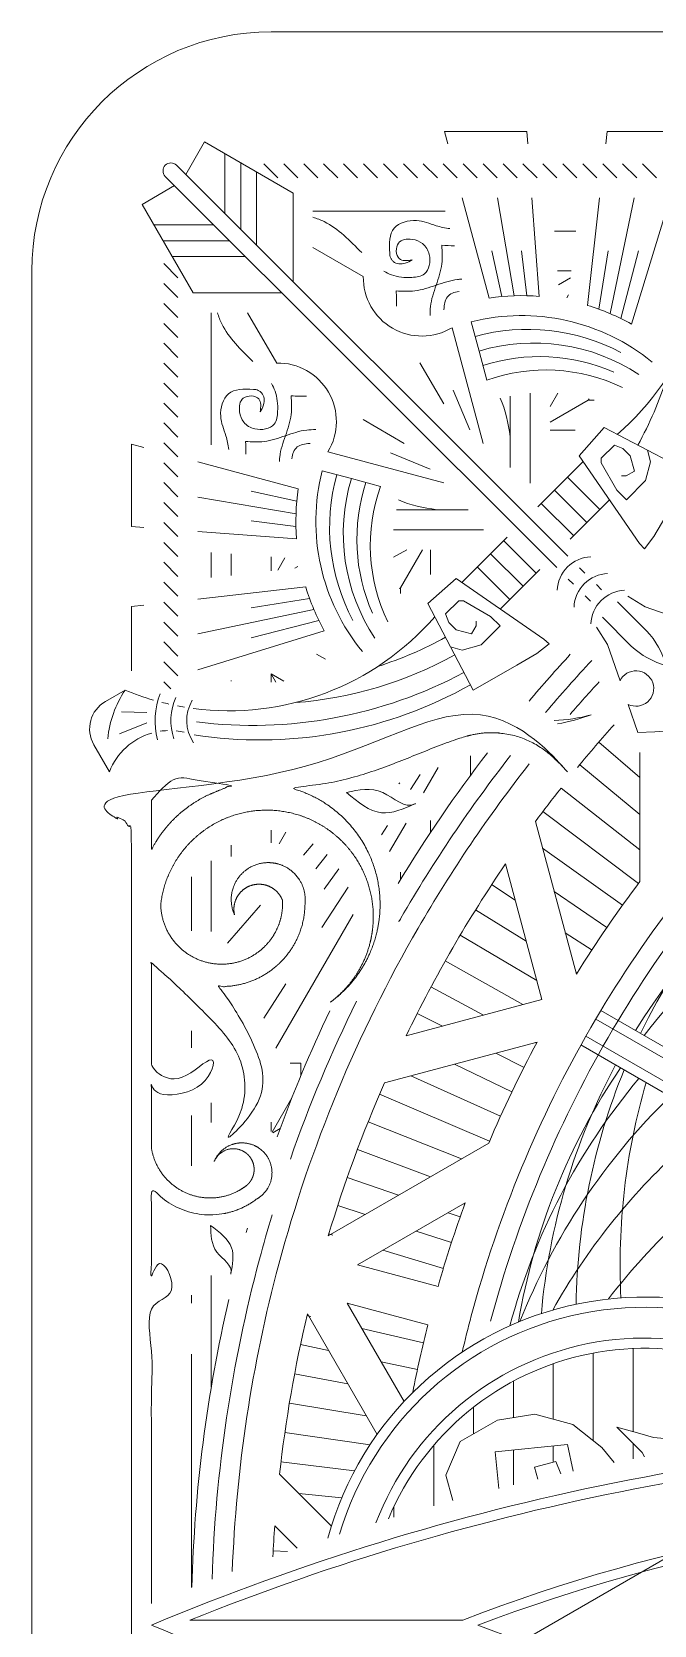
# Model space of a CAD drawing. Header units: inches. Extents: x -1.5 to 24.5, y -14.4 to 30.8.
# Drawn here: x 15.458 to 15.946, y 24.088 to 25.338 of the extents above; entities that cross this region are included whole.
import ezdxf

# ---------------------------------------------------------------- set-up
doc = ezdxf.new("R2010")
doc.units = ezdxf.units.IN
doc.header["$MEASUREMENT"] = 0
doc.layers.add('NOPLOT', color=5, linetype='Continuous', lineweight=5)

# ---------------------------------------------------------------- blocks, each defined once
blk = doc.blocks.new('Outline')
at = {"layer": 'NOPLOT', "color": 1}
for p, q in [((-1.0625, 2.5), (-5.015595781836001e-16, 2.5)), ((-1.25, -6.145234471438707e-16), (-1.25, 2.3125))]:
    blk.add_line(p, q, dxfattribs=at)
blk.add_arc((-1.0625, 2.3125), 0.1875, 89.99999999999999, 180, dxfattribs=at)
blk = doc.blocks.new('BG')
at = {"layer": 'NOPLOT', "color": 5}
for p, q in [((-2.401155190580191, -1.95426248270144), (-2.45872339894591, -2.053973544491579)), ((-2.394445036549566, -1.958265154993783), (-2.452006407843019, -2.057964374627371)), ((-2.438474760908885, -2.065776874627373), (-2.380913389615433, -1.966077654993783)), ((-2.431660105077647, -2.069598544491575), (-2.374091896711928, -1.96988748270144)), ((-2.123754148122906, -2.0126581305812), (-2.122494157216373, -1.998524303558549)), ((-2.669293621739982, -2.055576038452019), (-2.641620889523324, -2.023398041922782)), ((-2.661243935635113, -2.023398041922782), (-2.559886695156312, -2.023398041922784)), ((-2.651436968948637, -2.07059466180313), (-2.612618266795732, -2.023398041922784)), ((-2.63325482868694, -2.085217550429425), (-2.584644934686509, -2.023398041922784)), ((-2.614755969357372, -2.099437652390311), (-2.558439871534684, -2.02448727129705)), ((-2.111873022391677, -2.021523551009475), (-2.131808980963427, -2.041459509581225)), ((-2.127372882320188, -2.025258155023759), (-2.123754148122906, -2.0126581305812)), ((-2.108659117979865, -2.019668002432166), (-2.111873022391677, -2.021523551009475)), ((-2.586202522397542, -2.099665092276372), (-2.541292625213, -2.037079159108997)), ((-2.131808980963427, -2.041459509581225), (-2.127372882320188, -2.025258155023759)), ((-2.552114599591775, -2.090531260888911), (-2.523873008926579, -2.049291475167758)), ((-2.115975976530912, -2.053124975453388), (-2.104044227015599, -2.043515259248495)), ((-2.937444360700237, -2.059313258772162), (-2.937444360700233, -2.063945667373254)), ((-2.519730335826232, -2.081853923565458), (-2.506059772204971, -2.060919791469904)), ((-2.13398668815271, -2.075967859417867), (-2.115975976530912, -2.053124975453388)), ((-3.070256860700237, -2.090424758261508), (-3.070256860700237, -2.07361805995236)), ((-2.937444360700233, -2.063945667373254), (-2.938598337967729, -2.063279418287228)), ((-2.937444360700233, -2.063945667373254), (-2.920236821236209, -2.093749999998191)), ((-2.914006860700233, -2.074233300350758), (-2.914006860700233, -2.093749999998192)), ((-2.48727782397253, -2.073158299221899), (-2.606972677966933, -2.105230438687859)), ((-2.488896114444415, -2.073591918846958), (-2.488250396449903, -2.072554020182519)), ((-3.039006860700241, -2.088082894510912), (-3.039006860700237, -2.077139089324239)), ((-3.028145332247881, -2.087268935478635), (-3.033645003442402, -2.077743225544803)), ((-3.020321049222808, -2.079244474637819), (-3.017948399555749, -2.08061432456179)), ((-2.141961161872402, -2.10572900050339), (-2.13398668815271, -2.075967859417867)), ((-2.09732321313161, -2.075682491805201), (-2.118338961833466, -2.080139129194331)), ((-2.118338961833466, -2.080139129194331), (-2.112497666187558, -2.136841140558927)), ((-2.104899755038936, -2.089354223414058), (-2.095204335201039, -2.08529087944149)), ((-2.93269674230816, -2.093749999998192), (-2.942936312845717, -2.087838181191944)), ((-2.1004637893761, -2.105886321958755), (-2.104899755038936, -2.089354223414058)), ((-2.104899755038936, -2.089354223414058), (-2.104899755038936, -2.089354223414058)), ((-2.467353947612317, -2.100172093278897), (-2.573826184901154, -2.128701243276775)), ((-2.537773964425675, -2.152156022135666), (-2.513050375506388, -2.112416414230101)), ((-2.517828229588567, -2.164263323985413), (-2.482242901622861, -2.104161576482167)), ((-2.467353947612317, -2.100172093278895), (-2.438824797614437, -2.206644330567736)), ((-2.433997377526246, -2.103919779320203), (-2.401925238060286, -2.223614633314606)), ((-2.433563757901187, -2.105538069792088), (-2.432987770288484, -2.104459912272941)), ((-2.137312131220654, -2.135110235920286), (-2.141961161872402, -2.10572900050339)), ((-2.091077398891116, -2.103371246208458), (-2.1004637893761, -2.105886321958755)), ((-2.1004637893761, -2.105886321958755), (-2.1004637893761, -2.105886321958755)), ((-2.1004637893761, -2.105886321958755), (-2.1004637893761, -2.105886321958755)), ((-2.1004637893761, -2.105886321958755), (-2.1004637893761, -2.105886321958755)), ((-2.557449026184859, -2.139613652301958), (-2.545338136023652, -2.121067893586109)), ((-2.497621440575841, -2.175929719061367), (-2.463364464409047, -2.115061047289441)), ((-2.425301753182687, -2.136372291173903), (-2.414007544792383, -2.114066169746066)), ((-2.416624415859232, -2.168756554939448), (-2.395030509110683, -2.123678727119531)), ((-2.407490584471773, -2.202844477745215), (-2.375744525021542, -2.132658399318368)), ((-2.120477357116663, -2.164268920002341), (-2.137312131220654, -2.135110235920286)), ((-2.112497666187558, -2.136841140558927), (-2.083698154298261, -2.133874288777932)), ((-2.47716334218412, -2.18714958120258), (-2.455109626661113, -2.14586852117297)), ((-2.393016892272694, -2.227458768235009), (-2.356266007133947, -2.141212406331921)), ((-2.282022236402675, -2.267627930635451), (-2.354599295014474, -2.141920777655914)), ((-2.643092142190916, -2.15625), (-2.658521634459067, -2.15625)), ((-2.259200440868895, -2.244656440019908), (-2.307900989092083, -2.160304616140885)), ((-2.306789238675577, -2.160708577591619), (-2.307128179715047, -2.161643161246479)), ((-2.371452493065377, -2.236369199375006), (-2.342220175249373, -2.163362042042044)), ((-2.300106236535363, -2.173805523601555), (-2.296769623560465, -2.164280222483854)), ((-2.285655050310552, -2.198835712372566), (-2.276615766628083, -2.171092398775925)), ((-2.094185037974839, -2.175389611999906), (-2.120477357116663, -2.164268920002341)), ((-2.074260435145888, -2.17005083076238), (-2.094185037974839, -2.175389611999906)), ((-2.800740161051202, -2.1875), (-2.820256860700226, -2.1875)), ((-2.607751073354613, -2.1875), (-2.598374008891881, -2.1875)), ((-2.45646380040488, -2.197917499590205), (-2.446458147305101, -2.178156281690232)), ((-2.270621709916909, -2.224874221741838), (-2.256317181097245, -2.177460374948341)), ((-2.242297786270811, -2.181574874277067), (-2.259200440868895, -2.244656440019908)), ((-2.790452528073487, -2.2109375), (-2.820256860700226, -2.193729960534937)), ((-2.349697629907446, -2.244803950423663), (-2.32823350919476, -2.187587658277132)), ((-2.212112604199319, -2.189662969436548), (-2.229015258797403, -2.252744535179391)), ((-2.209233040519333, -2.241323266131378), (-2.197914202469576, -2.193109405907239)), ((-2.183194531150061, -2.226289925737734), (-2.17715112365277, -2.197743869536648)), ((-2.820256860700226, -2.206189881604812), (-2.814345041893233, -2.216429452143664)), ((-2.78582011947988, -2.2109375), (-2.790452528073487, -2.2109375)), ((-2.790452528073487, -2.2109375), (-2.789786278988586, -2.212091477265557)), ((-2.567156132552221, -2.2109375), (-2.561506109497842, -2.2109375)), ((-2.229015258797403, -2.252744535179389), (-2.151946518539592, -2.208248877245439)), ((-2.327762794159845, -2.25275895369197), (-2.313732197830966, -2.212704666335603)), ((-2.220736749412946, -2.284049327382137), (-2.126061665640087, -2.229388642280326)), ((-2.127658509645862, -2.301693600351874), (-2.118055615038656, -2.23487790317822)), ((-2.305658563975939, -2.260230372851013), (-2.298672508256399, -2.238788813824967)), ((-2.150716149320811, -2.29812087745564), (-2.140696477054625, -2.23783805459005)), ((-2.104527976544979, -2.304759140229623), (-2.097525576139688, -2.247066737048359)), ((-2.173689775940229, -2.29404269449938), (-2.165813485113098, -2.252339365953846)), ((-2.079686246169121, -2.290679385468871), (-2.076360048159287, -2.257130962156447)), ((-2.738354881454391, -2.276951729100959), (-2.734277123146576, -2.269888844530836)), ((-2.283395599200183, -2.267214604782052), (-2.282467538328984, -2.264138450613201)), ((-2.196568310390113, -2.289461018201481), (-2.191897632602462, -2.267399055528414)), ((-2.054267137718099, -2.265260277017845), (-2.094891055327025, -2.305884194626775)), ((-2.054732154750816, -2.26572529405056), (-2.054719809091921, -2.265564990427997)), ((-2.219340719414994, -2.284378058091806), (-2.218606366621284, -2.281250000000025)), ((-2.805751335339995, -2.29381418851921), (-2.807121185263114, -2.29144153885362)), ((-2.407754030075012, -2.2890625), (-2.41728556085193, -2.2890625)), ((-2.41728556085193, -2.297465314914767), (-2.41728556085193, -2.2890625)), ((-2.39028061963738, -2.296143525724379), (-2.36320902567801, -2.311773317784215)), ((-2.036808887771691, -2.291996200895593), (-2.054449947991241, -2.309637261115145)), ((-2.034810707988527, -2.310899105189293), (-2.034188092949435, -2.299569977377504)), ((-2.814589755213042, -2.3125), (-2.803645950026034, -2.3125)), ((-2.813775796180686, -2.301638471546597), (-2.804250086246707, -2.307138142741199)), ((-2.717031667487177, -2.302518839129079), (-2.722794293402828, -2.3125)), ((-2.716230497671233, -2.308710390767459), (-2.722794293402828, -2.3125)), ((-2.722794293402828, -2.3125), (-2.716316751367437, -2.3125)), ((-2.60010029983647, -2.3125), (-2.590301536858924, -2.3125)), ((-2.598559325100723, -2.300893759058654), (-2.5894969897533, -2.306125900810975)), ((-2.363848844326448, -2.3125), (-2.371165924479008, -2.3125)), ((-2.366045278425606, -2.305407419490703), (-2.36270224084695, -2.311197730428548)), ((-2.800124920654156, -2.34375), (-2.816931618963636, -2.343750000000001)), ((-2.717028019427261, -2.343750000000001), (-2.717750343663063, -2.343750000000002)), ((-2.579522991165774, -2.343750000000002), (-2.588484457138712, -2.343750000000002)), ((-2.798364405968215, -2.359375), (-2.818102550838933, -2.359375)), ((-2.520611546211697, -2.359375), (-2.576023935437426, -2.359375)), ((-2.370914543497058, -2.359375), (-2.386206278697479, -2.359375)), ((-2.16335468481121, -2.359375), (-2.250755743588854, -2.359375)), ((-2.429516338833729, -2.375), (-2.442767978777759, -2.375000000000001)), ((-2.336731411289843, -2.375), (-2.376355375126245, -2.375)), ((-2.006132414519065, -2.375), (-2.189134681503084, -2.375000000000001)), ((-2.521197863155002, -2.375000000000001), (-2.563563413736141, -2.375000000000001)), ((-2.229022546292601, -2.375000000000001), (-2.235426362912762, -2.375000000000001))]:
    blk.add_line(p, q, dxfattribs=at)
at = {"layer": 'NOPLOT', "color": 5, "linetype": 'Continuous'}
for p, q in [((-2.193536339921188, -2.02878279770494), (-2.128337965984052, -2.02878279770494)), ((-2.119132269087139, -2.02878279770494), (-2.106932020696476, -2.02878279770494)), ((-2.189970541406311, -2.06003279770494), (-2.121422521489983, -2.06003279770494)), ((-2.181637468144018, -2.09128279770494), (-2.138090313498864, -2.09128279770494)), ((-2.117190969711423, -2.09128279770494), (-2.104899755038936, -2.09128279770494)), ((-2.167915492271341, -2.12253279770494), (-2.139302275438688, -2.12253279770494)), ((-2.113971674936131, -2.12253279770494), (-2.086503275040858, -2.12253279770494)), ((-2.147512233041546, -2.15378279770494), (-2.126531522647824, -2.15378279770494)), ((-2.117557509402246, -2.18503279770494), (-2.070131515585743, -2.18503279770494)), ((-2.069213972773291, -2.21628279770494), (-2.061098644841568, -2.21628279770494))]:
    blk.add_line(p, q, dxfattribs=at)
at = {"layer": 'NOPLOT', "color": 5}
for centre, radius, start, end in [((-2.220373760538113, -1.567813531464691), 0.5056548107895078, 194.2004327415877, 244.1579541909094), ((-2.176804455305561, -1.596925610490067), 0.5056548107895079, 192.3774112932156, 238.229248358866), ((-2.129808002696329, -1.620101696134007), 0.5056548107895079, 199.8774112932225, 232.2814299841524), ((-1.976506860700233, -2.019846967779627), 0.2574380566915629, 128.1410247426752, 254.6010190252881), ((-1.976506860700233, -2.019846967779627), 0.2493931174199515, 129.3718940751956, 253.370149692769), ((-1.976506860700233, -2.019846967779627), 0.2252582996051177, 133.6421180287546, 249.0999257392063), ((-1.976506860700233, -2.019846967779627), 0.2172133603335062, 135.3063700642037, 247.4356737037555), ((-1.976506860700233, -1.249999999999999), 0.9218749999999996, 225.0589335748144, 239.9999999999997), ((-1.976506860700233, -1.249999999999999), 0.9374999999999996, 225.4722564153554, 239.9999999999997), ((-1.924218696030998, -1.647168041833759), 0.5056548107895079, 213.1678143655813, 232.4496492922222), ((-2.028795025369632, -1.647168041833759), 0.5056548107895078, 224.2004327415837, 248.4229807465988), ((-1.976506860700319, -1.650595189210439), 0.5056548107895079, 222.3774112932414, 240.7327276532352), ((-1.976506860700233, -1.249999999999999), 0.9687499999999996, 232.9724808057821, 238.18033620112), ((-2.080188525044438, -1.636945239145517), 0.5056548107895079, 229.9711619577772, 254.9649740057708), ((-2.259770435501764, -1.533263574801395), 0.5056548107895079, 253.6473268318386, 273.0020849252946), ((-2.220373760538113, -1.567813531464691), 0.5056548107895078, 247.7185700158783, 269.1004914607536), ((-1.976506860700233, -1.249999999999999), 1.0625, 228.3255407688907, 230.7007342296586), ((-1.976506860700233, -1.249999999999999), 0.9218749999999994, 239.9999999999997, 254.9999999999998), ((-2.176804455305561, -1.596925610490067), 0.5056548107895079, 241.7707516411649, 264.9932088720433), ((-2.129808002696329, -1.620101696134007), 0.5056548107895079, 235.8420458091214, 260.3896043967199), ((-1.976506860700233, -1.249999999999999), 1.109375, 226.9815921537206, 229.8012706560573), ((-1.976506860700233, -1.249999999999999), 1.09375, 227.4149089952721, 229.2099329086666), ((-1.976506860700233, -1.249999999999999), 0.9374999999999994, 239.9999999999997, 254.9999999999998), ((-1.976506860700233, -1.249999999999999), 1.125, 227.3870449586646, 229.8791574680234), ((-1.976506860700233, -1.249999999999999), 1.0625, 231.8213343827005, 233.6027970560822), ((-1.976506860700233, -1.249999999999999), 1.09375, 231.8481869717139, 239.9999999999997), ((-1.976506860700233, -1.249999999999999), 0.9687499999999994, 241.8196637988796, 247.0275191942175), ((-1.976506860700233, -1.249999999999999), 1.109375, 232.0450672405708, 239.9999999999997), ((-1.976506860700233, -1.249999999999999), 1.0625, 235.7931058082532, 239.9999999999997), ((-1.976506860700233, -1.249999999999999), 1.125, 232.526111718621, 238.8581640774715), ((-1.976506860700233, -1.249999999999999), 0.9687499999999994, 249.9960904767272, 254.0758344514157), ((-1.976506860700276, -1.250000000000026), 0.9374999999999998, 254.9999999999998, 256.7949711184001), ((-1.976506860700233, -1.249999999999999), 1.062499999999999, 239.9999999999997, 244.2068941917464), ((-1.976506860700233, -1.249999999999999), 1.093749999999999, 239.9999999999997, 254.9999999999998), ((-1.976506860700276, -1.250000000000026), 0.9687499999999998, 255.924165548584, 259.1403074261388), ((-1.976506860700233, -1.249999999999999), 1.109374999999999, 239.9999999999997, 240.1759252772524), ((-1.976506860700233, -1.249999999999999), 1.062499999999999, 246.3972029439175, 253.2890311229142), ((-1.976506860700233, -1.249999999999999), 1.109374999999999, 243.812235215118, 250.7552382596748), ((-1.976506860700233, -1.249999999999999), 1.124999999999999, 244.6272701152805, 250.0877583876852), ((-1.976506860700276, -1.250000000000026), 1.0625, 256.7109688770855, 263.6027970560822), ((-1.976506860700233, -1.249999999999999), 1.109374999999999, 253.137718736132, 254.9999999999998), ((-1.976506860700276, -1.250000000000026), 1.09375, 254.9999999999998, 267.7999773030824), ((-1.976506860700276, -1.250000000000026), 1.0625, 265.7931058082531, 267.1079955953264), ((-1.976506860700276, -1.250000000000026), 1.109375, 254.9999999999998, 268.1425727947157), ((-1.976506860700233, -1.249999999999999), 1.124999999999999, 253.9218698810049, 254.1148695535012), ((-1.976506860700276, -1.250000000000026), 1.125, 256.8733061942478, 268.4830588623901)]:
    blk.add_arc(centre, radius, start, end, dxfattribs=at)

msp = doc.modelspace()

# ---------------------------------------------------------------- linework, layer by layer
at = {"layer": 'NOPLOT'}
for p, q in [((15.6093290132915, 25.19520302960633), (15.6093290132915, 25.24208090904348)), ((15.62185920299395, 25.18267283990389), (15.62185920299395, 25.23484660064578)), ((15.63419437043855, 25.17033767245928), (15.63419437043855, 25.22772488840113)), ((15.63982609432276, 25.2342457329223), (15.6508746377788, 25.22319718946626)), ((15.65545109432276, 25.2342457329223), (15.6664996377788, 25.22319718946626)), ((15.67107609432276, 25.2342457329223), (15.6821246377788, 25.22319718946626)), ((15.68670109432276, 25.2342457329223), (15.6977496377788, 25.22319718946626)), ((15.70232609432276, 25.2342457329223), (15.7133746377788, 25.22319718946626)), ((15.71795109432276, 25.2342457329223), (15.7289996377788, 25.22319718946626)), ((15.73357609432276, 25.2342457329223), (15.7446246377788, 25.22319718946626)), ((15.74920109432276, 25.2342457329223), (15.7602496377788, 25.22319718946626)), ((15.76482609432276, 25.2342457329223), (15.7758746377788, 25.22319718946626)), ((15.78045109432276, 25.2342457329223), (15.7914996377788, 25.22319718946626)), ((15.79607609432276, 25.2342457329223), (15.8071246377788, 25.22319718946626)), ((15.81170109432276, 25.2342457329223), (15.8227496377788, 25.22319718946626)), ((15.82732609432276, 25.2342457329223), (15.8383746377788, 25.22319718946626)), ((15.84295109432276, 25.2342457329223), (15.8539996377788, 25.22319718946626)), ((15.85857609432276, 25.2342457329223), (15.8696246377788, 25.22319718946626)), ((15.87420109432276, 25.2342457329223), (15.8852496377788, 25.22319718946626)), ((15.88982609432276, 25.2342457329223), (15.9008746377788, 25.22319718946626)), ((15.90545109432276, 25.2342457329223), (15.9164996377788, 25.22319718946626)), ((15.92107609432276, 25.2342457329223), (15.9321246377788, 25.22319718946626)), ((15.93670109432276, 25.2342457329223), (15.9477496377788, 25.22319718946626)), ((15.82309853952172, 25.20757218946627), (15.83616582428264, 25.13066365984665)), ((15.93023649687666, 25.20757218946627), (15.91126299574842, 25.11663790242727)), ((15.60053778196385, 25.18641179827868), (15.5536599025267, 25.18641179827868)), ((15.61306797166629, 25.17388160857624), (15.56089421092441, 25.17388160857624)), ((15.67834662705213, 25.16860618347212), (15.7178256122046, 25.14581298076701)), ((15.81848196699989, 25.16583996868127), (15.82629667162373, 25.1300627887715)), ((15.84171164028599, 25.16583996868127), (15.84600238338515, 25.13071367263382)), ((15.90986325150209, 25.16583996868127), (15.90252824010303, 25.12008249068894)), ((15.9334248260084, 25.16583996868127), (15.91973482843292, 25.11276822642814)), ((15.56149507864788, 25.15591471724742), (15.57254362210392, 25.14486617379139)), ((15.6254031391109, 25.16154644113163), (15.56801592316905, 25.16154644113163)), ((15.56149507864788, 25.14028971724742), (15.57254362210392, 25.12924117379139)), ((15.56149507864788, 25.12466471724742), (15.57254362210392, 25.11361617379139)), ((15.62713462809807, 25.11739418451806), (15.64992783080318, 25.07791519936559)), ((15.56149507864788, 25.10903971724742), (15.57254362210392, 25.09799117379139)), ((15.78742273003352, 25.10563106605366), (15.8117358453289, 25.01489328448103)), ((15.56149507864788, 25.09341471724742), (15.57254362210392, 25.08236617379139)), ((15.56149507864788, 25.07778971724742), (15.57254362210392, 25.06674117379139)), ((15.78084752708736, 25.04578160272257), (15.76222326439935, 25.07803977195171)), ((15.56149507864788, 25.06216471724742), (15.57254362210392, 25.05111617379139)), ((15.78833311180236, 25.05649313298007), (15.80120041519743, 25.0254287146125)), ((15.56149507864788, 25.04653971724742), (15.57254362210392, 25.03549117379139)), ((15.56149507864788, 25.03091471724742), (15.57254362210392, 25.01986617379139)), ((15.74995920884762, 25.01489328448283), (15.71770103961848, 25.03351754717084)), ((15.56149507864788, 25.01528971724742), (15.57254362210392, 25.00424117379139)), ((15.69010974551653, 25.00831808153667), (15.78084752708916, 24.98400496624129)), ((15.73924767859013, 25.00740769976784), (15.77031209695769, 24.99454039637276)), ((15.89014649638504, 25.00059811760987), (15.8545725372353, 24.96502415846014)), ((15.56149507864788, 24.99966471724742), (15.57254362210392, 24.98861617379139)), ((15.90334242894381, 24.96304157215302), (15.877966189936, 24.98841781116083)), ((15.56149507864788, 24.98403971724742), (15.57254362210392, 24.97299117379139)), ((15.62990084288893, 24.9772588445703), (15.66567802279869, 24.96944413994646)), ((15.89303376983978, 24.95273291304899), (15.86765753083197, 24.9781091520568)), ((15.56149507864788, 24.96841471724742), (15.57254362210392, 24.95736617379139)), ((15.58816862210392, 24.97264227204847), (15.66507715172355, 24.95957498728755)), ((15.88272511073575, 24.94242425394496), (15.85734887172794, 24.96780049295277)), ((15.91084895663027, 24.97054809983948), (15.87994877624311, 24.93964791945233)), ((15.56149507864788, 24.95278971724742), (15.57254362210392, 24.94174117379139)), ((15.62990084288893, 24.9540291712842), (15.66502713893637, 24.94973842818504)), ((15.79514269396031, 24.90559431518514), (15.83071665311005, 24.94116827433488)), ((15.85331655762522, 24.91301570083444), (15.82794031861742, 24.93839193984225)), ((15.56149507864788, 24.93716471724743), (15.57254362210392, 24.92611617379139)), ((15.84300789852119, 24.90270704173041), (15.81763165951339, 24.92808328073821)), ((15.56149507864788, 24.92153971724743), (15.57254362210392, 24.91049117379139)), ((15.83269923941717, 24.89239838262638), (15.80732300040935, 24.91777462163419)), ((15.8251927117307, 24.88489185493991), (15.85609289211786, 24.91579203532707)), ((15.88730722255253, 24.9172248203453), (15.89145829625319, 24.91307374664465)), ((15.56149507864788, 24.90591471724743), (15.57254362210392, 24.89486617379139)), ((15.87851599122488, 24.90843358901765), (15.88266706492554, 24.904282515317)), ((15.90049406954401, 24.90403797335382), (15.90464514324466, 24.89988689965317)), ((15.56149507864788, 24.89028971724743), (15.57254362210392, 24.87924117379139)), ((15.62990084288893, 24.8858775600681), (15.67565832088125, 24.89321257146716)), ((15.89170283821636, 24.89524674202617), (15.89585391191702, 24.89109566832552)), ((15.58816862210392, 24.86550431469353), (15.67910290914293, 24.88447781582177)), ((15.62990084288893, 24.86231598556179), (15.68297258514206, 24.87600598313728)), ((15.56149507864788, 24.87466471724742), (15.57254362210392, 24.86361617379139)), ((15.56149507864788, 24.85903971724742), (15.57254362210392, 24.84799117379139)), ((15.56149507864788, 24.84341471724743), (15.57254362210392, 24.83236617379139)), ((15.56149507864788, 24.82778971724743), (15.5670193503759, 24.82226544551941)), ((15.52828469375554, 24.80429299731749), (15.54816949368607, 24.8036918897104)), ((15.52679376034106, 24.78700253765282), (15.54816949368607, 24.79574529738622)), ((15.75489131878161, 24.74326081186155), (15.76242435919771, 24.75500438694379)), ((15.74565402198082, 24.74763658188333), (15.74638923754458, 24.74867277125027)), ((15.73207712147308, 24.70769479545455), (15.73684659253224, 24.71513012546634)), ((15.68070117166345, 24.68106075167124), (15.68941107383569, 24.6921946060069)), ((15.6871186622616, 24.66513871279496), (15.69850609821655, 24.68118780184421)), ((15.6854235348036, 24.63496454742117), (15.70582057803149, 24.66676236017289)), ((15.63984441039189, 24.56390932401266), (15.65711240329519, 24.59082912796671)), ((15.58181273670046, 24.09162121868126), (15.79591059007405, 24.09162121868126))]:
    msp.add_line(p, q, dxfattribs=at)
at = {"layer": 'NOPLOT', "linetype": 'Continuous'}
msp.add_line((15.83317110415789, 24.06999669639154), (15.96118871923808, 24.1439077009191), dxfattribs=at)
at = {"layer": 'NOPLOT'}
for points in [[(15.66272162705213, 25.14181041584571), (15.66272162705213, 25.21125466911604), (15.5933445094724, 25.2513095666263), (15.5786588260694, 25.22587321682843)], [(15.84680596809845, 25.24987073292231), (15.84607761206941, 25.25958996868127), (15.78141282954472, 25.25958996868127), (15.78401709091738, 25.24987073292231)], [(15.95929962394274, 25.25958996868127), (15.90893422474873, 25.25958996868127), (15.90783912988218, 25.24987073292231)], [(15.65393039572448, 25.13301918451806), (15.58448614245414, 25.13301918451806), (15.54443124494388, 25.20239630209779), (15.56986759474175, 25.21708198550078)], [(15.78198346375503, 25.19708996868128), (15.67834662705213, 25.19708996868128)], [(15.5986508428907, 25.01375734781691), (15.5986508428907, 25.11739418451981)], [(15.83302584289071, 25.05202176528636), (15.83302584289071, 24.99580829603895)], [(15.84865084289072, 25.05418041476371), (15.84865084289072, 24.98375620490608)], [(15.54587007864788, 24.94893484347174), (15.53615084288893, 24.94966319950078), (15.53615084288893, 25.01432798202547), (15.54587007864788, 25.01172372065281)], [(15.94057262133648, 25.00954633144179), (15.94301373058666, 25.00043598769328), (15.93904692349163, 24.98563166207077), (15.92408815779294, 24.97067289637209), (15.91663717686882, 24.97812387729622), (15.90428979748089, 24.99951016573644), (15.90428979748089, 25.00313865139255), (15.91470324103043, 25.0135520949421), (15.921318178671, 25.01079545625107), (15.92710793617594, 25.00500569874614), (15.93030255554881, 24.99308321693574), (15.92395969901236, 24.989421167007), (15.92028905046506, 24.989421167007)], [(15.74371904628559, 24.96271496868126), (15.79993251553285, 24.96271496868126)], [(15.81198460666591, 24.94708996868125), (15.74156039680823, 24.94708996868125)], [(15.53615084288893, 24.83644118762745), (15.53615084288893, 24.88680658682146), (15.54587007864788, 24.88790168168801)], [(15.7861944801284, 24.8551681902337), (15.79530482387691, 24.85272708098352), (15.81010914949942, 24.85669388807856), (15.8250679151981, 24.87165265377724), (15.81761693427397, 24.87910363470137), (15.79623064583375, 24.8914510140893), (15.79260216017764, 24.8914510140893), (15.78218871662809, 24.88103757053975), (15.78494535531911, 24.87442263289918), (15.79073511282404, 24.86863287539425), (15.80265759463444, 24.86543825602138), (15.80631964456319, 24.87178111255783), (15.80631964456319, 24.87545176110513)], [(15.77656164118898, 24.76066349065556), (15.76503140725994, 24.74069253966731)], [(15.75136823934861, 24.71702723865256), (15.73838655329816, 24.69454229884526)], [(15.67088121400681, 24.691798703586), (15.67862626008036, 24.70079861040117)], [(15.6114404928486, 24.62272733249667), (15.63713987989827, 24.6525905620317)], [(15.70998298981689, 24.6453458837797), (15.64932655259047, 24.54028585269741)]]:
    msp.add_lwpolyline(points, dxfattribs=at)
for points in [[(15.87827144926171, 24.92626059363612), (15.57141496609871, 25.23311707679912, 0.4142135623730924), (15.56262373477106, 25.23311707679912, 0.4142135623730925), (15.56262373477106, 25.22432584547147), (15.86948021793406, 24.91746936230847)], [(15.79535095147744, 25.20757218946627), (15.81642977002802, 25.12890496767198, -0.05577210917914319), (15.85577244613844, 25.13022139863529), (15.84997580571838, 25.20757218946627)], [(15.9030732286375, 25.20757218946627), (15.8935532821653, 25.12308032761695, -0.05288125780897603), (15.92792304284056, 25.10849625252111), (15.95848392202985, 25.20757218946627)], [(15.93375740539653, 25.06890912010128, 0.2223861830694485), (15.80850829990846, 25.0873090121169), (15.8023752032044, 25.11019804062417, -0.2377042371773314), (15.9441474585893, 25.07867772845036, -0.2377042371773314)], [(15.92087261713954, 25.0586941266328, 0.2010707849607938), (15.81464139661252, 25.06441998360962), (15.80850829990846, 25.0873090121169)], [(15.58816862210392, 25.00038986009275), (15.66683584389821, 24.97931104154217, 0.05577210917914319), (15.66551941293491, 24.93996836543175), (15.58816862210392, 24.94576500585181)], [(15.72683169146891, 24.86198340617366, -0.2223861830694485), (15.70843179945329, 24.98723251166173), (15.68554277094602, 24.99336560836579, 0.2377042371773314), (15.71706308311983, 24.8515933529809, 0.2377042371773314)], [(15.73704668493739, 24.87486819443065, -0.2010707849607938), (15.73132082796057, 24.98109941495768), (15.70843179945329, 24.98723251166173)], [(15.8961678845479, 24.92594662100522, 0.187200145941345), (15.87786457750691, 24.91787623406327, 0.1872001459413448), (15.86979419056497, 24.89957292702228)], [(15.90935473153938, 24.91275977401374, 0.187200145941345), (15.89105142449839, 24.9046893870718, 0.1872001459413448), (15.88298103755645, 24.8863860800308)], [(15.58816862210392, 24.8926675829327), (15.67266048395324, 24.90218752940489, 0.05288125780897603), (15.68724455904909, 24.86781776872963), (15.58816862210392, 24.83725688954034)], [(15.92254157853086, 24.89957292702226, 0.187200145941345), (15.90423827148987, 24.89150254008032, 0.1872001459413448), (15.89616788454792, 24.87319923303932)], [(15.92508798132849, 24.89506337036321), (15.93866633668703, 24.88661770523008), (15.96725561727094, 24.87669956461201, 2.447930257696947), (15.98561321250974, 24.87033098144834), (16.00770837914557, 24.86266576689247), (16.0072418943009, 24.84927386601073), (16.00649925580881, 24.83742957252397), (16.00973442194403, 24.81716447540035), (16.02999183393177, 24.76574897763841), (15.97857633616984, 24.78600638962616), (15.95831123904622, 24.78924155576138), (15.94646694555945, 24.78849891726929), (15.93307504467772, 24.78803243242462), (15.92540983012184, 24.81012759906044, 2.447930257696944), (15.91904124695817, 24.82848519429925), (15.9091231063401, 24.85707447488316), (15.90067744120697, 24.8706528302417)], [(15.9052339147361, 24.8785448738975), (15.92791019928811, 24.85586858934549, 0.1194606688061966), (15.95529267237787, 24.84044813919232, 0.1194606688061964), (15.93987222222469, 24.86783061228208), (15.91719593767269, 24.89050689683408)], [(15.58513748859122, 24.78628680020789, 0.01764940667756105), (15.59205820699903, 24.78511300423794, 0.1628699054557541), (15.80174561524118, 24.8254818922473)], [(15.55196147959151, 24.78760772513462, 0.2362185076408132), (15.51886943418699, 24.75725499540003), (15.50663228537438, 24.77845035888325, -0.4142135623730943), (15.51573363767347, 24.81241706808103), (15.5310454357632, 24.82125733882991, 0.121703649698172), (15.51746209490081, 24.78318584947003)], [(15.86993226225648, 24.79481854458719, 0.04273282223364494), (15.89654465143903, 24.80188317561417, -0.05347359099024523), (15.86754383613998, 24.79735306900569)]]:
    msp.add_lwpolyline(points, format="xyb", dxfattribs=at)
for points in [[(15.93440952955547, 24.93634947674366), (15.8869785647364, 25.00519643110544), (15.90652679200075, 25.02738120233978), (15.97461845067222, 24.9917114605438), (15.95496070041732, 24.9576632383398), (15.94560364056526, 24.94187692373317), (15.93819688709675, 24.93225032806868)], [(15.85939133482652, 24.86133128201471), (15.79054438046475, 24.90876224683378), (15.76835960923041, 24.88921401956944), (15.80402935102639, 24.82112236089797), (15.83807757323038, 24.84078011115287), (15.85386388783702, 24.85013717100492), (15.86349048350151, 24.85754392447343)]]:
    msp.add_lwpolyline(points, close=True, dxfattribs=at)
for centre, radius, start, end in [((15.77750035610661, 25.18322061680151), 0.213167738163429, 310.838879570455, 7.56325165941617), ((15.76372090051323, 25.14494212251888), 0.04590354978670484, 178.9129490858822, 301.0870509141172), ((15.84673105664531, 24.94901070511668), 0.1553309989402825, 61.96688398918513, 105.4153841653366), ((15.65079868905131, 25.03201991105696), 0.04590354978670484, 328.9129490858833, 91.08705091411825), ((15.85620331904349, 24.93953924361681), 0.1434443283988162, 66.18746232170386, 108.1267698312712), ((15.67991609483299, 25.15431360387662), 0.2895935252398352, 330.9110191764501, 342.3493723615392), ((15.84673010645351, 24.94900975492489), 0.1553309989402825, 164.5846158346639, 208.0331160108152), ((15.85620156795338, 24.93953749252671), 0.1434443283988162, 161.8732301687292, 203.8125376782964), ((15.61252019476867, 25.01824045546358), 0.213167738163429, 262.436748340584, 319.1611204295453), ((15.64142720769356, 25.11582471673719), 0.2895935252398352, 287.6506276384609, 299.0889808235501), ((15.64142720769356, 25.11582471673719), 0.3052185252398352, 274.3055430545351, 299.0151855723623), ((15.63065953935468, 25.14635559220494), 0.3527730449635286, 262.9043262894156, 298.0788919658406), ((15.61252019476867, 25.01824045546358), 0.213167738163429, 247.5293814151151, 253.8797763097755), ((15.61065525730632, 24.79745200614169), 0.05611623983108986, 158.0431905662098, 195.5998368380491), ((15.61065525730632, 24.79745200614169), 0.0436835613817458, 155.5670806665576, 199.0798874175307), ((15.61065525730632, 24.79745200614169), 0.03125088293240171, 149.5224100171312, 213.8795659921071), ((15.61252019476867, 25.01824045546358), 0.213167738163429, 255.7062079506342, 257.2227879074937), ((15.61252019476867, 25.01824045546358), 0.213167738163429, 259.0544925090571, 260.5809930280581), ((15.5657465605876, 24.73936289263586), 0.05017561480343816, 91.7114935603387, 98.17281615537635), ((15.5657465605876, 24.73936289263586), 0.05017561480343816, 76.72802329138139, 83.74313928274167), ((16.29275898940987, 22.32459176799181), 1.912500835094598, 90, 112.7954264543445), ((16.29275898940987, 22.32459176799181), 1.90468833509459, 90, 111.9168850552227), ((16.29275898940987, 22.8084443257935), 1.376009182514295, 90, 111.1664928531409), ((16.29275898940986, 22.8084443257935), 1.368196682514295, 90, 110.7710586111161), ((16.29275898940987, 25.85083816937071), 1.912500835094589, 247.2045735456553, 270), ((16.29275898940988, 25.36698561156903), 1.368196682514299, 249.2289413888833, 269.9999999999994)]:
    msp.add_arc(centre, radius, start, end, dxfattribs=at)
for points, knots in [([(15.67834662705213, 25.19231061805871), (15.68139071185472, 25.19134874690623), (15.69600603884081, 25.18570834135163), (15.70726193139333, 25.17386403751052), (15.71663203677872, 25.16454428777546)], [0.02228258356456785, 0.02228258356456785, 0.02228258356456785, 0.02228258356456785, 0.03195173131461477, 0.07020769960040321, 0.07020769960040321, 0.07020769960040321, 0.07020769960040321]), ([(15.78565456135172, 25.18338924593189), (15.78199805759341, 25.18384321422036), (15.77305545940514, 25.18573176776922), (15.75943109422973, 25.19194086047622), (15.73792910616159, 25.18561033753738), (15.73802042856701, 25.17168786062585), (15.7385443244882, 25.16411889279846)], [0.06844218784930436, 0.06844218784930436, 0.06844218784930436, 0.06844218784930436, 0.08319343645902655, 0.1050859675769023, 0.1302457650990219, 0.1577767004183851, 0.1577767004183851, 0.1577767004183851, 0.1577767004183851]), ([(15.7339362078023, 25.14998113133342), (15.73584762218093, 25.14885668212952), (15.74256324089459, 25.1455889325557), (15.7536274680173, 25.14440719811599), (15.76884304870153, 25.14656480256926), (15.77153493036142, 25.16177528993821), (15.76519516540478, 25.17212699650295), (15.75574141730974, 25.17582125882347), (15.74257411977117, 25.17451420894287), (15.74353125202544, 25.15707414208157), (15.75217698968341, 25.15827543314345), (15.75614224973618, 25.15882639034894)], [0.09244243293808897, 0.09244243293808897, 0.09244243293808897, 0.09244243293808897, 0.09919905785853213, 0.1153803790267013, 0.1254894185617819, 0.1412016859234919, 0.1512166705902903, 0.1600027298761425, 0.1712258584256454, 0.1833416436777295, 0.1936060319134152, 0.1936060319134152, 0.1936060319134152, 0.1936060319134152]), ([(15.77490114383369, 25.13896526962399), (15.7730096998059, 25.1334630340409), (15.77033023377969, 25.12566843208786), (15.77007648512342, 25.11755447838463), (15.77010849216486, 25.11515415314348)], [0, 0, 0, 0, 0.01725374674018223, 0.02444208104277335, 0.02444208104277335, 0.02444208104277335, 0.02444208104277335]), ([(15.77490114383357, 25.13896526962411), (15.78040337941666, 25.1408567136519), (15.78701404909291, 25.14312919208181), (15.79385442476437, 25.14365688025391), (15.79500629692259, 25.14370796979476)], [0, 0, 0, 0, 0.01725374674018306, 0.02072954141179141, 0.02072954141179141, 0.02072954141179141, 0.02072954141179141]), ([(15.78097086684227, 25.11950724688571), (15.78097774228387, 25.11967060055892), (15.78115035361432, 25.12338459910702), (15.78221457647014, 25.13088957468498), (15.78918060776538, 25.13366508823886), (15.792874896413, 25.13398160321468)], [0.1149146055668482, 0.1149146055668482, 0.1149146055668482, 0.1149146055668482, 0.1153803790267013, 0.1254894185617819, 0.1356320993240335, 0.1356320993240335, 0.1356320993240335, 0.1356320993240335]), ([(15.60343019351328, 25.11739418451981), (15.60439206466576, 25.11435009971724), (15.61003247022033, 25.09973477273122), (15.62187677406137, 25.08847888017874), (15.63119652379638, 25.0791087747934)], [0.02228258356461073, 0.02228258356461073, 0.02228258356461073, 0.02228258356461073, 0.03195173131461477, 0.0702076996002119, 0.0702076996002119, 0.0702076996002119, 0.0702076996002119]), ([(15.61235156564009, 25.0100862502202), (15.61189759735162, 25.01374275397853), (15.61000904380276, 25.02268535216682), (15.60379995109576, 25.03630971734225), (15.61013047403459, 25.05781170541038), (15.62405295094613, 25.05772038300497), (15.63162191877352, 25.05719648708377)], [0.06844218784923896, 0.06844218784923896, 0.06844218784923896, 0.06844218784923896, 0.08319343645902655, 0.1050859675769023, 0.1302457650990219, 0.1577767004183851, 0.1577767004183851, 0.1577767004183851, 0.1577767004183851]), ([(15.64575968023857, 25.06180460376964), (15.64688412944247, 25.05989318939102), (15.65015187901627, 25.05317757067737), (15.65133361345599, 25.04211334355467), (15.64917600900272, 25.02689776287045), (15.63396552163377, 25.02420588121056), (15.62361381506903, 25.03054564616719), (15.61991955274851, 25.03999939426224), (15.62122660262911, 25.0531666918008), (15.63866666949041, 25.05220955954653), (15.63746537842853, 25.04356382188857), (15.63691442122304, 25.0395985618358)], [0.09244243293812227, 0.09244243293812227, 0.09244243293812227, 0.09244243293812227, 0.09919905785853213, 0.1153803790267013, 0.1254894185617819, 0.1412016859234919, 0.1512166705902903, 0.1600027298761425, 0.1712258584256454, 0.1833416436777295, 0.1936060319134152, 0.1936060319134152, 0.1936060319134152, 0.1936060319134152]), ([(15.65677554194799, 25.02083966773829), (15.66227777753108, 25.02273111176608), (15.67007237948411, 25.02541057779229), (15.67818633318733, 25.02566432644856), (15.68058665842846, 25.02563231940712)], [0, 0, 0, 0, 0.01725374674018223, 0.0244420810427436, 0.0244420810427436, 0.0244420810427436, 0.0244420810427436]), ([(15.65677554194787, 25.02083966773841), (15.65488409792008, 25.01533743215532), (15.65261161949016, 25.00872676247905), (15.65208393131806, 25.00188638680758), (15.65203284177721, 25.00073451464936)], [0, 0, 0, 0, 0.01725374674018306, 0.0207295414118286, 0.0207295414118286, 0.0207295414118286, 0.0207295414118286]), ([(15.67623356468626, 25.01476994472971), (15.67607021101305, 25.0147630692881), (15.67235621246495, 25.01459045795766), (15.66485123688699, 25.01352623510184), (15.66207572333311, 25.00656020380658), (15.66175920835729, 25.00286591515895)], [0.1149146055668573, 0.1149146055668573, 0.1149146055668573, 0.1149146055668573, 0.1153803790267013, 0.1254894185617819, 0.1356320993240549, 0.1356320993240549, 0.1356320993240549, 0.1356320993240549]), ([(15.75825983923145, 24.73198557458752), (15.74936780091235, 24.72810478161667), (15.72999309585094, 24.71964899043401), (15.71357906402575, 24.73347981015485), (15.70469826687422, 24.7409629627214), (15.71421337658748, 24.74300835759912), (15.73269044212199, 24.74698023983048), (15.75066992330495, 24.72753607934611), (15.75851076085233, 24.73212880440483), (15.75863610000841, 24.7322022210876)], [0, 0, 0, 0, 0.03183705327708995, 0.06936919243175611, 0.06936919243175611, 0.06936919243175611, 0.1028747208989892, 0.1344324301572897, 0.1349450887627947, 0.1349450887627947, 0.1349450887627947, 0.1349450887627947]), ([(15.61401068301156, 24.3634800067904), (15.61531559647744, 24.37068696806065), (15.61815884935433, 24.38639008853644), (15.60514472939612, 24.39604346678502), (15.59810345150136, 24.40126641840141), (15.59825518046073, 24.39392084331011), (15.59854981772822, 24.37965672272288), (15.61595976359023, 24.36982928240676), (15.61394908956491, 24.3632707734027), (15.61391694807697, 24.36316593281919)], [0, 0, 0, 0, 0.02403412227605404, 0.05236752404770088, 0.05236752404770088, 0.05236752404770088, 0.0776611955786885, 0.1014844381528353, 0.1018714494601742, 0.1018714494601742, 0.1018714494601742, 0.1018714494601742])]:
    msp.add_open_spline(points, degree=3, knots=knots, dxfattribs=at)
for points in [[(15.75614224973618, 25.15882639034894), (15.75067025055652, 25.15614808927603), (15.7412389651953, 25.15761156593164), (15.73992087958067, 25.15926216469893), (15.73929029643791, 25.16030071728404), (15.73854432437866, 25.16411889438107)], [(15.77490114383355, 25.13896526962413), (15.77936674208928, 25.15563110920072), (15.77936674208928, 25.17024885458973)], [(15.77490114383343, 25.13896526962425), (15.75823530425684, 25.13449967136851), (15.74361755886783, 25.13449967136851)], [(15.63691442122304, 25.0395985618358), (15.63959272229595, 25.04507056101546), (15.63812924564034, 25.05450184637667), (15.63647864687305, 25.05581993199131), (15.63544009428794, 25.05645051513407), (15.63162191719091, 25.05719648719332)], [(15.65677554194773, 25.02083966773855), (15.66124114020347, 25.03750550731514), (15.66124114020347, 25.05212325270415)], [(15.65677554194785, 25.02083966773843), (15.64010970237126, 25.01637406948269), (15.62549195698225, 25.01637406948269)]]:
    msp.add_spline(points, degree=3, dxfattribs=at)
for points in [[(15.78926102775469, 25.16992973007917), (15.785986247268, 25.16985901192096), (15.78267649467864, 25.17005393325534), (15.77936674208928, 25.17024885458973)], [(15.74384633107644, 25.122412671243), (15.74409463531028, 25.12639894193475), (15.74385609708905, 25.13044930665163), (15.74361755886783, 25.13449967136851)], [(15.67332814032891, 25.05189448049553), (15.66934186963719, 25.0516461762617), (15.66529150492033, 25.05188471448292), (15.66124114020347, 25.05212325270415)], [(15.83302584289072, 25.02035252900395), (15.83125298684606, 25.03075918103518), (15.8294801308014, 25.04116583306641), (15.82523013863421, 25.05023110649948)], [(15.62581108149281, 25.00647978381723), (15.62588179965102, 25.00975456430395), (15.62568687831664, 25.01306431689332), (15.62549195698225, 25.01637406948269)], [(15.77538828256802, 24.96271496868125), (15.76498163053679, 24.96448782472591), (15.75457497850555, 24.96626068077058), (15.74550970507247, 24.97051067293778)]]:
    msp.add_open_spline(points, degree=3, dxfattribs=at)
for points, weights, knots in [([(15.53615084289068, 23.86242016404777), (15.53615084288893, 24.27631580871112), (15.53615084288893, 24.48555364071459), (15.53615084288901, 24.70765462552605), (15.53593527073005, 24.71168599005166), (15.53419337159865, 24.71532798936065), (15.53119033384722, 24.71802616204121), (15.52818729609579, 24.72072433472178), (15.52438030499937, 24.72206790844228), (15.52034894044194, 24.72185233628333), (15.53765022570845, 24.75183608692673), (15.54356340861713, 24.76047680341544), (15.56646125886725, 24.7732347116648), (15.6299665941238, 24.75383507161414), (15.72153121176157, 24.7643998531265), (15.79193649173417, 24.80442719490125), (15.84027748945559, 24.80459297272964), (15.86389594699468, 24.78212724391712), (15.87371415003653, 24.76180316100746), (15.87126852208436, 24.76411565208628), (15.8688228941322, 24.7664281431651), (15.86637726618004, 24.76874063424393), (15.84776208038753, 24.7863424330118), (15.82284023105361, 24.79227959460068), (15.79828835803367, 24.78496153521534), (15.76723775515445, 24.77570643049741), (15.73448438064876, 24.75780867438931), (15.68556905728379, 24.74734275086673), (15.67295443063869, 24.74554397392108), (15.66020868630598, 24.74471362988785), (15.69671781941626, 24.73516102438128), (15.72243507936304, 24.70754234205786), (15.72936364290618, 24.67044565649593), (15.73629220644932, 24.63334897093399), (15.72227762563927, 24.5983095560249), (15.69167775686314, 24.57622297404995), (15.7236831815582, 24.59982350086835), (15.7344804855582, 24.63809555728486), (15.71952880148999, 24.67494361312967), (15.70457711742178, 24.71179166897447), (15.67016446073431, 24.73171906558635), (15.63076326917455, 24.72634522341446), (15.5913620776148, 24.72097138124258), (15.56354274553459, 24.69255630005973), (15.55900485066051, 24.65305010325304)], [1, 1, 1, 1, 0.9492530216741811, 0.9492530216741811, 1, 0.9492530216741811, 0.9492530216741811, 1, 1, 1, 1, 1, 1, 1, 1, 1, 1, 1, 1, 1, 0.9106989778850244, 0.9106989778850244, 1, 1, 1, 1, 1, 1, 0.8963494652183451, 0.8963494652183451, 1, 0.8963494652183451, 0.8963494652183451, 1, 0.8598147780488565, 0.8598147780488565, 1, 0.8598147780488565, 0.8598147780488565, 1, 0.8598147780488565, 0.8598147780488565, 1], [28.32836091350346, 28.32836091350346, 28.32836091350346, 28.32836091350346, 29.25997898003033, 29.25997898003033, 29.25997898003033, 30.04537714342786, 30.04537714342786, 30.04537714342786, 30.83077530682539, 30.83077530682539, 30.83077530682539, 30.83981298630981, 30.86236702278407, 30.90284980960194, 31.02949805024263, 31.12845246216244, 31.14316911534844, 31.20102060709699, 31.20102060709699, 31.20102060709699, 32.20102060709699, 32.20102060709699, 32.20102060709699, 33.24812590243573, 33.24812590243573, 33.24812590243573, 33.35307473376375, 33.35307473376375, 33.38863476852443, 33.38863476852443, 33.38863476852443, 34.51887531609604, 34.51887531609604, 34.51887531609604, 35.64911586366766, 35.64911586366766, 35.64911586366766, 36.96999656964709, 36.96999656964709, 36.96999656964709, 38.29087727562653, 38.29087727562653, 38.29087727562653, 39.61175798160595, 39.61175798160595, 39.61175798160595, 39.61175798160595]), ([(15.551775842889, 24.7348618220584), (15.56256224161512, 24.75243722724167), (15.57096927373282, 24.75261187298908), (15.59113805212644, 24.75044953337358), (15.60245338384537, 24.74818182898145), (15.61416366395623, 24.74650436918976), (15.61072931450647, 24.74508140712858), (15.60729496505671, 24.74365844506739), (15.60386061560694, 24.7422354830062), (15.60122493672466, 24.74114343599415), (15.59858925784237, 24.7400513889821), (15.59598929082373, 24.7388318831534), (15.57671803589458, 24.72979276552461), (15.56142754256443, 24.7149843987081), (15.551775842889, 24.69601253513525), (15.551775842889, 24.70896229744297), (15.551775842889, 24.72191205975069), (15.551775842889, 24.7348618220584)], [1, 1, 1, 1, 1, 1, 1, 1, 1, 1, 1, 1, 0.9638548384450353, 0.9638548384450353, 0.9999999999999999, 1, 1, 1], [0, 0, 0, 0, 0.0426010447825446, 0.0426010447825446, 0.07435146017263383, 0.07435146017263383, 0.07435146017263383, 0.1950205150779499, 0.1950205150779499, 0.1950205150779499, 0.2876275384490715, 0.2876275384490715, 0.2876275384490715, 0.949230917336351, 0.949230917336351, 0.949230917336351, 1.833108874609708, 1.833108874609708, 1.833108874609708, 1.833108874609708]), ([(15.55900718371123, 24.65307039256451), (15.55936492889561, 24.63543142981368), (15.56855599803339, 24.62037203949912), (15.58407986467735, 24.61198928619471), (15.59960373132131, 24.60360653289029), (15.61723696525625, 24.60418103227023), (15.63218226084304, 24.61355648577208), (15.64712755642983, 24.62293193927393), (15.65531888975807, 24.63855765675658), (15.6545277229593, 24.65618249841938), (15.65074548209713, 24.66634130200562), (15.64108016375592, 24.67121046370819), (15.6306860969548, 24.66825923786514), (15.62010018942831, 24.66525354197515), (15.61445778442403, 24.65580584851536), (15.61683121669434, 24.64506050230407), (15.61165930047558, 24.65655415499063), (15.6140152030807, 24.66893569335903), (15.62304680416972, 24.67772676560431), (15.63207840525873, 24.68651783784959), (15.64451901164417, 24.68853874908363), (15.65586890686079, 24.68305854397571), (15.6672188020774, 24.67757833886779), (15.67337277543028, 24.66657918519922), (15.6721049599187, 24.65403943188101), (15.6721049599187, 24.63575712325869), (15.66484948001291, 24.61897615725854), (15.65153015977507, 24.60645263870489), (15.63821083953723, 24.59392912015125), (15.62101524330447, 24.58771991096155), (15.60276757474166, 24.58884481127165), (15.60429537139053, 24.58716699046305), (15.61744708302492, 24.57229846340218), (15.63646045255716, 24.54309545470697), (15.64111682628106, 24.49146695762496), (15.61724459224227, 24.47396714147544), (15.60606801327837, 24.46577402152149), (15.61308898059221, 24.4752281811884), (15.62610444507585, 24.49275429601944), (15.62626993962062, 24.52648776778049), (15.60024522583997, 24.56417546307549), (15.57426673135404, 24.58730166137728), (15.55565355194877, 24.6038712157903), (15.55436098226218, 24.60502186841596), (15.55306841257559, 24.60617252104162), (15.551775842889, 24.60732317366728), (15.551775842889, 24.58028999197518), (15.551775842889, 24.55325681028307), (15.551775842889, 24.52622362859098), (15.55531560590783, 24.52200140021841), (15.56901136358503, 24.50918237245855), (15.58791981200016, 24.52322437718115), (15.60173512253179, 24.53348405854), (15.59527588481315, 24.5183368869233), (15.58585659141178, 24.49624826596313), (15.55915632603869, 24.50343621609827), (15.55330534504307, 24.51029654208237), (15.551775842889, 24.512822440541), (15.551775842889, 24.49574489284861), (15.551775842889, 24.47866734515623), (15.551775842889, 24.46158979746385), (15.554590762177, 24.44512312309576), (15.56513399595428, 24.43216490729031), (15.58068407740372, 24.42605998286336), (15.59623415885315, 24.41995505843641), (15.61277723116744, 24.42227925587792), (15.62604312228102, 24.43243264291404), (15.63159791636539, 24.43682133576576), (15.63363088648908, 24.44360244148258), (15.6314067156703, 24.45032326185179), (15.62918254485153, 24.457044082221), (15.62350570658175, 24.46127372399368), (15.61642949005295, 24.46148234303386), (15.60935327352416, 24.46169096207404), (15.60343711732313, 24.45780310172785), (15.60082087095914, 24.45122498518667), (15.6047850667202, 24.46122127664633), (15.61392185346582, 24.46689223943438), (15.62463910127841, 24.46600833315991), (15.635356349091, 24.46512442688542), (15.64344056940243, 24.45803315951389), (15.64571344904314, 24.44752246452653), (15.64798632868385, 24.43701176953917), (15.64355428447368, 24.42721392921093), (15.63415977566519, 24.42198096683522), (15.60724593785755, 24.40131531901842), (15.57351924039758, 24.40504808524047), (15.551775842889, 24.43109896488028), (15.551775842889, 24.40501513934312), (15.551775842889, 24.37893131380595), (15.551775842889, 24.35284748826879), (15.55295409152275, 24.36070371348151), (15.56220185926636, 24.3781759953892), (15.58411708746148, 24.3950377401071), (15.57537907963412, 24.40651041047165), (15.57279523269407, 24.40990290276525), (15.58073805852579, 24.4044361183023), (15.60019033341918, 24.39104776050508), (15.57125143527393, 24.36709509832941), (15.56325354365389, 24.33769029448872), (15.57338712993372, 24.32158594174334), (15.57935533135966, 24.31210124221398), (15.56661502779519, 24.32214085484534), (15.55387472423071, 24.3321804674767), (15.55177584288901, 24.34479833130832), (15.551775842889, 24.26469475116748), (15.551775842889, 24.18459117102665), (15.55177584288901, 24.10465165819372)], [1, 0.9093131818240062, 0.9093131818240062, 0.9999999999999999, 0.9093131818240061, 0.9093131818240061, 1, 0.9093131818240062, 0.9093131818240062, 0.9920172345161065, 0.8185375261379285, 0.821198447965893, 1, 0.818497328115665, 0.818497328115665, 1, 0.8794346961926607, 0.8794346961926607, 1, 0.8794346961926607, 0.8794346961926607, 1, 0.8794346961926607, 0.8794346961926607, 1, 0.9452533538231613, 0.9452533538231613, 1, 0.9452533538231612, 0.9452533538231612, 1, 1, 1, 1, 1, 1, 1, 1, 1, 1, 1, 1, 1, 1, 1, 1, 1, 1, 1, 1, 1, 1, 1, 1, 1, 1, 1, 1, 1, 1, 1, 0.9139585041111268, 0.9139585041111268, 1, 0.9139585041111268, 0.9139585041111268, 0.9999999999999999, 0.8794346961926683, 0.8794346961926683, 0.9999999999999999, 0.8794346961926683, 0.8794346961926683, 1, 0.8794346961926685, 0.8794346961926685, 1, 0.8689499194259757, 0.8689499194259757, 1, 0.8689499194259757, 0.8689499194259757, 1, 0.8689499194259758, 0.8689499194259758, 1, 0.8142306538609507, 0.8142306538609507, 1, 1, 1, 1, 1, 1, 1, 1, 1, 1, 1, 1, 1, 1, 1, 1, 1, 1, 1, 1, 1], [0, 0, 0, 0, 1.055391028875007, 1.055391028875007, 1.055391028875007, 2.110782057750022, 2.110782057750022, 2.110782057750022, 3.166173086625044, 3.166173086625044, 3.166173086625044, 4.655211658785728, 4.655211658785728, 4.655211658785728, 6.166744843544919, 6.166744843544919, 6.166744843544919, 7.388475319940952, 7.388475319940952, 7.388475319940952, 8.610205796336984, 8.610205796336984, 8.610205796336984, 9.831936272733017, 9.831936272733017, 9.831936272733017, 10.64811860385565, 10.64811860385565, 10.64811860385565, 11.46430093497828, 11.46430093497828, 11.46430093497828, 11.47236398271673, 11.53487089444485, 11.58735981908885, 11.63356827446621, 11.63356827446621, 11.63356827446621, 11.67444285193508, 11.70934153868312, 11.74430717416008, 11.83267021620562, 11.83267021620562, 11.83267021620562, 11.83880648057379, 11.83880648057379, 11.83880648057379, 12.83880648057379, 12.83880648057379, 12.83880648057379, 12.85709478199398, 12.90670242447206, 12.90670242447206, 12.90670242447206, 12.9553873146268, 12.97769799462391, 12.98843505156799, 12.98843505156799, 12.98843505156799, 13.98843505156799, 13.98843505156799, 13.98843505156799, 15.0158127717043, 15.0158127717043, 15.0158127717043, 16.04319049184061, 16.04319049184061, 16.04319049184061, 17.26492096823661, 17.26492096823661, 17.26492096823661, 18.4866514446326, 18.4866514446326, 18.4866514446326, 19.70838192102859, 19.70838192102859, 19.70838192102859, 20.98392403422843, 20.98392403422843, 20.98392403422843, 22.25946614742826, 22.25946614742826, 22.25946614742826, 23.5350082606281, 23.5350082606281, 23.5350082606281, 25.06511331104465, 25.06511331104465, 25.06511331104465, 26.06511331104465, 26.06511331104465, 26.06511331104465, 26.09469968226282, 26.12741727667035, 26.14115387825488, 26.14115387825488, 26.14115387825488, 26.16966530808219, 26.21097942678821, 26.23710970960131, 26.27454941724334, 26.27454941724334, 26.27454941724334, 26.32505701868904, 26.32505701868904, 26.32505701868904, 27.32505701868904, 27.32505701868904, 27.32505701868904, 27.32505701868904])]:
    msp.add_rational_spline(points, weights, degree=3, knots=knots, dxfattribs=at)

# ---------------------------------------------------------------- block references
at = {"color": 1, "xscale": -1, "rotation": 90}
msp.add_blockref('Outline', (17.95802584288892, 24.08771496868126), dxfattribs=at)
at = {"color": 1, "rotation": 89.99999999999999}
msp.add_blockref('Outline', (17.95802584288892, 24.08771496868126), dxfattribs=at)
at = {"layer": 'NOPLOT', "rotation": 270}
msp.add_blockref('BG', (17.95802584288892, 22.11120810798103), dxfattribs=at)

doc.saveas('drawing.dxf')
